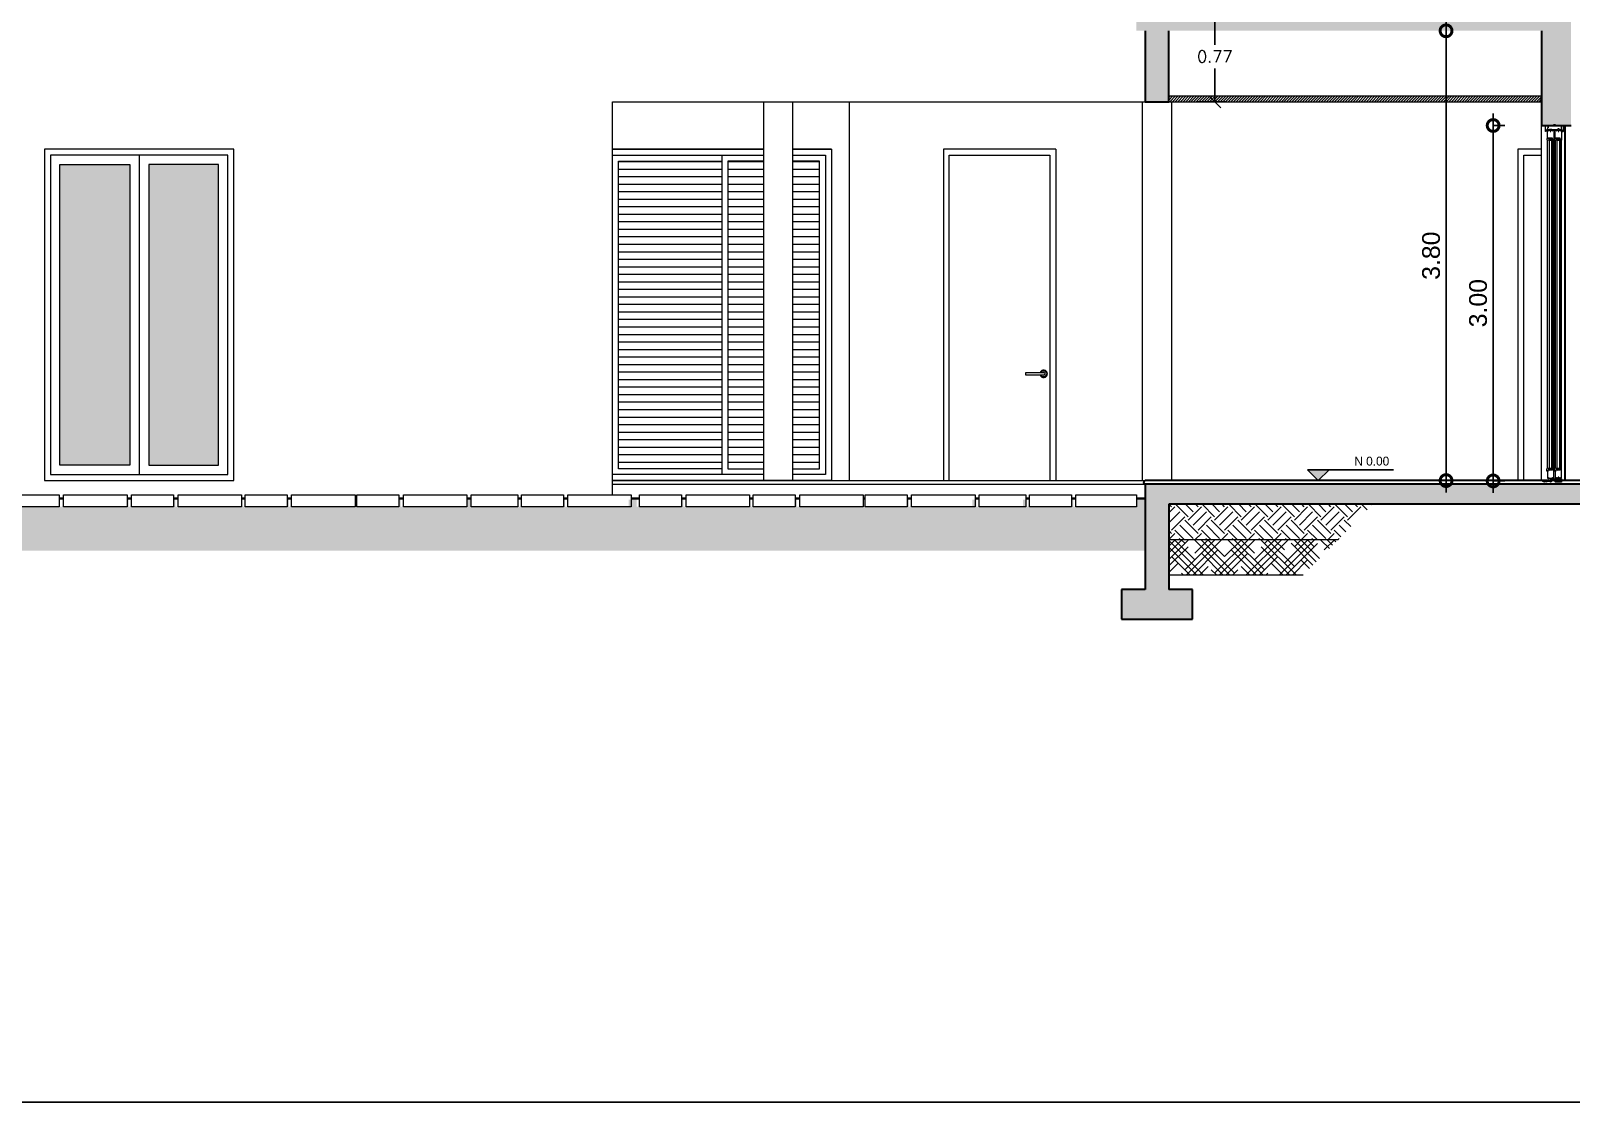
# Model space of a CAD drawing. Header units: metres. Extents: x -44 to 358, y -246 to 48.
# Drawn here: x 74.7 to 87.72, y -58.51 to -49.46 of the extents above; entities that cross this region are included whole.
import ezdxf

# ---------------------------------------------------------------- set-up
doc = ezdxf.new("R2010")
doc.units = ezdxf.units.M
doc.header["$LTSCALE"] = 0.3
doc.header["$PDMODE"] = 3
doc.linetypes.add('CONTINU', pattern=[0])
for name, color, linetype, lineweight in [('A-FLOR', 253, 'Continuous', 0), ('A-WALL', 7, 'Continuous', 30), ('corte', 7, 'Continuous', 30), ('PLF 01', 252, 'Continuous', 9), ('SE-2', 252, 'Continuous', 9), ('SE-3', 253, 'Continuous', 5)]:
    doc.layers.add(name, color=color, linetype=linetype, lineweight=lineweight)
for name, color, linetype in [('DIMENSIONES', 7, 'Continuous'), ('DIMTEXTO', 4, 'Continuous'), ('TEXTOS', 4, 'Continuous')]:
    doc.layers.add(name, color=color, linetype=linetype)
doc.layers.add('PUERTA', color=2, linetype='Continuous', plot=False)
doc.layers.add('RELLENO SECCION', color=8, linetype='Continuous', lineweight=0, transparency=0.4)
doc.styles.add('ESC100-2mm', font='arial.ttf', dxfattribs={"height": 0.15})
doc.styles.add('SMPLEX', font='simplex.shx')
doc.dimstyles.new('DIM-50', dxfattribs={"dimscale": 0.5, "dimtxt": 0.2, "dimasz": 0.2, "dimexe": 0.2, "dimexo": 0.2, "dimgap": 0.1, "dimtad": 0, "dimtih": 1, "dimtoh": 1, "dimzin": 0, "dimdsep": 46, "dimtxsty": 'SMPLEX', "dimblk1": 'OBLIQUE', "dimblk2": 'OBLIQUE', "dimsah": 1, "dimcen": 0.2, "dimclrd": 4, "dimclre": 4, "dimclrt": 4, "dimadec": 0, "dimazin": 0, "dimtfac": 1, "dimtmove": 0, "dimatfit": 3, "dimldrblk": 'OPEN30', "dimfxl": 0.3, "dimfxlon": 1, "dimtfill": 1, "dimtolj": 1, "dimtzin": 0, "dimarcsym": 0})
doc.dimstyles.new('DIMS100', dxfattribs={"dimtxt": 0.15, "dimasz": 0.2, "dimexe": 0.1, "dimexo": 0.1, "dimgap": 0.05, "dimtad": 2, "dimzin": 4, "dimdsep": 46, "dimtxsty": 'ESC100-2mm', "dimblk": 'DOTSMALL', "dimcen": 0.1, "dimdle": 0.1, "dimclrd": 256, "dimclre": 256, "dimclrt": 1, "dimadec": 0, "dimazin": 0, "dimtfac": 1, "dimtix": 1, "dimtmove": 2, "dimatfit": 3, "dimfxl": 1, "dimtolj": 1, "dimtzin": 0, "dimlwd": -1, "dimarcsym": 0})

# ---------------------------------------------------------------- blocks, each defined once
blk = doc.blocks.new('Fenton Door Base01')
blk.add_lwpolyline([(50, 66), (50, 58), (54, 57), (54, 1), (52, 0), (47, 0), (47, 6), (44, 6), (44, 0), (10, 0), (10, 6), (7, 6), (7, 0), (1, 0), (0, 1), (0, 82), (1, 84), (9, 86), (10, 86), (11, 86), (11, 68), (34, 68), (50, 66)], close=True)
blk = doc.blocks.new('Fenton Door Base02')
blk.add_lwpolyline([(24, 0), (10, 0), (10, 6), (7, 6), (7, 0), (1, 0), (0, 1), (0, 82), (1, 84), (9, 86), (10, 86), (11, 86), (11, 68), (34, 68), (50, 66), (50, 58), (54, 57), (54, 1), (52, 0), (47, 0), (47, 6), (44, 6), (44, 0), (30, 0), (30, 10), (24, 10)], close=True)
blk = doc.blocks.new('Fenton Door Jamb03')
blk.add_lwpolyline([(84, 1), (86, 9), (86, 10), (86, 11), (68, 11), (68, 52), (67, 54), (1, 54), (0, 52), (0, 47), (6, 47), (6, 44), (0, 44), (0, 30), (10, 30), (10, 24), (0, 24), (0, 10), (6, 10), (6, 7), (0, 7), (0, 1), (1, 0), (82, 0)], close=True)
blk = doc.blocks.new('Fenton Bead')
at = {"color": 7}
blk.add_lwpolyline([(2, 12, -0.341999), (0, 11), (0, 11), (0, 1), (1, 0), (18, 0), (18, 0), (15, 13, 0.339454), (13, 14), (4, 14, 0.341999)], format="xyb", close=True, dxfattribs=at)
blk = doc.blocks.new('Fenton Door Drip')
at = {"ltscale": 20}
blk.add_lwpolyline([(19, -9), (19, -22, -0.414138), (17, -24), (15, -24, -0.414214), (14, -22), (14, -17), (0, -15), (0, 0), (15, -4, -0.339454)], format="xyb", close=True, dxfattribs=at)
blk = doc.blocks.new('Fenton Casing Head')
blk.add_lwpolyline([(54, 34), (54, 30), (66, 30), (66, 34), (118, 34), (120, 33), (120, 26), (114, 26), (114, 14), (120, 14), (120, 2), (118, 0), (102, 0), (102, 4), (83, 4), (83, 0), (30, 0), (30, 10), (24, 10), (24, 0), (2, 0), (0, 2), (0, 33), (2, 34), (54, 34)])
blk = doc.blocks.new('Fenton Casing Head Strip')
blk.add_lwpolyline([(16, 16), (0, 19), (0, 12), (-4, 12), (-4, 0), (0, 0), (0, -15), (4, -15), (11, -30, 0.802585), (17, -28), (17, 15)], format="xyb", close=True)
blk = doc.blocks.new('_DotSmall')
at = {"layer": 'PUERTA', "color": 0, "linetype": 'Continuous', "const_width": 0.5}
blk.add_lwpolyline([(-0.0625, 0, 1), (0.0625, 0, 1)], format="xyb", close=True, dxfattribs=at)
blk = doc.blocks.new('*D1223')
at = {"layer": 'DEFPOINTS', "color": 0, "transparency": 16777216}
for p in [(334.555, 28.327), (333.896, 25.324), (334.269, 25.324)]:
    blk.add_point(p, dxfattribs=at)
at = {"layer": 'DIMENSIONES', "transparency": 16777216}
blk.add_line((333.896, 28.427), (333.896, 25.224), dxfattribs=at)
at = {"layer": 'DIMENSIONES', "lineweight": -2, "transparency": 16777216}
for p, q in [((333.996, 28.327), (333.896, 28.327)), ((333.996, 25.324), (333.896, 25.324))]:
    blk.add_line(p, q, dxfattribs=at)
at = {"layer": 'DIMENSIONES', "transparency": 16777216, "xscale": 0.2, "yscale": 0.2, "zscale": 0.2}
for p, rotation in [((333.896, 28.327), 90), ((333.896, 25.324), 270)]:
    blk.add_blockref('_DotSmall', p, dxfattribs=dict(at, rotation=rotation))
at = {"layer": 'DIMENSIONES', "color": 5, "transparency": 16777216, "insert": (333.769, 26.826), "char_height": 0.15, "attachment_point": 5, "rotation": 90, "style": 'ESC100-2mm'}
blk.add_mtext('\\A1;3.00', dxfattribs=at)
blk = doc.blocks.new('*D1224')
at = {"layer": 'DEFPOINTS', "color": 0, "transparency": 16777216}
for p in [(333.498, 29.127), (333.498, 25.327), (333.498, 25.327)]:
    blk.add_point(p, dxfattribs=at)
at = {"layer": 'DIMENSIONES', "transparency": 16777216}
blk.add_line((333.498, 29.227), (333.498, 25.227), dxfattribs=at)
at = {"layer": 'DIMENSIONES', "transparency": 16777216, "xscale": 0.2, "yscale": 0.2, "zscale": 0.2}
for p, rotation in [((333.498, 29.127), 90), ((333.498, 25.327), 270)]:
    blk.add_blockref('_DotSmall', p, dxfattribs=dict(at, rotation=rotation))
at = {"layer": 'DIMENSIONES', "color": 5, "transparency": 16777216, "insert": (333.372, 27.227), "char_height": 0.15, "attachment_point": 5, "rotation": 90, "style": 'ESC100-2mm'}
blk.add_mtext('\\A1;3.80', dxfattribs=at)
blk = doc.blocks.new('INDI.PISO')
blk.add_hatch(color=256).paths.add_polyline_path([(0, 0), (0.183, 0), (0.092, -0.092)])
blk.add_line((0.183, 0), (0.728, 0))
blk.add_lwpolyline([(0, 0), (0.183, 0), (0.092, -0.092), (0, 0)])
blk = doc.blocks.new('_OBLIQUE')
at = {"color": 0, "linetype": 'ByBlock'}
blk.add_line((-0.5, -0.5), (0.5, 0.5), dxfattribs=at)
blk = doc.blocks.new('*D1899')
at = {"layer": 'DEFPOINTS', "color": 0, "ltscale": 0.2, "transparency": 16777216}
for p in [(84.216, -49.294), (84.705, -49.294), (84.216, -50.059)]:
    blk.add_point(p, dxfattribs=at)
at = {"layer": 'DIMENSIONES', "color": 4, "lineweight": -2, "ltscale": 0.2, "transparency": 16777216}
for p, q in [((84.555, -49.294), (84.805, -49.294)), ((84.705, -49.294), (84.705, -49.576)), ((84.705, -50.059), (84.705, -49.776)), ((84.555, -50.059), (84.805, -50.059))]:
    blk.add_line(p, q, dxfattribs=at)
at = {"layer": 'DIMENSIONES', "color": 4, "lineweight": -2, "ltscale": 0.2, "transparency": 16777216, "xscale": 0.1, "yscale": 0.1, "zscale": 0.1}
for p, rotation in [((84.705, -49.294), 90), ((84.705, -50.059), 270)]:
    blk.add_blockref('_OBLIQUE', p, dxfattribs=dict(at, rotation=rotation))
at = {"layer": 'DIMENSIONES', "color": 4, "ltscale": 0.2, "transparency": 16777216, "insert": (84.705, -49.676), "char_height": 0.1, "attachment_point": 5, "style": 'SMPLEX', "bg_fill": 3, "box_fill_scale": 1.1, "bg_fill_color": 256, "bg_fill_true_color": 13158600, "bg_fill_transparency": 0}
blk.add_mtext('\\A1;0.77', dxfattribs=at)
blk = doc.blocks.new('_Open30')
at = {"color": 0, "lineweight": -2}
for p, q in [((-1, 0.27), (0, 0)), ((0, 0), (-1, -0.27)), ((0, 0), (-1, 0))]:
    blk.add_line(p, q, dxfattribs=at)
blk = doc.blocks.new('A$Cc7007afc')
at = {"layer": 'PLF 01'}
h = blk.add_hatch(dxfattribs=at)
h.set_pattern_fill('LINE', color=256, scale=0.005, angle=45)
h.set_pattern_definition([(45, (-549.409452, -65.344585), (-0.01122532015, 0.01122532015), [])])
h.paths.add_polyline_path([(27.048, 5.563), (27.048, 5.513), (30.198, 5.513), (30.198, 5.563)])
at = {"layer": 'RELLENO SECCION', "linetype": 'CONTINU', "transparency": 33554495}
h = blk.add_hatch(color=256, dxfattribs=at)
h.dxf.hatch_style = 1
h.paths.add_polyline_path([(30.448, 7.11), (30.198, 7.113), (30.198, 7.11), (30.198, 6.278), (26.773, 6.278), (26.773, 6.113), (26.848, 6.113), (26.848, 5.513), (27.048, 5.513), (27.048, 6.113), (30.198, 6.113), (30.198, 5.313), (30.301, 5.313), (30.301, 5.322), (30.313, 5.322), (30.313, 5.313), (30.448, 5.313), (30.448, 6.113)])
h = blk.add_hatch(color=256, dxfattribs=at)
h.dxf.hatch_style = 1
h.paths.add_polyline_path([(36.498, 2.113), (36.498, 1.358), (36.298, 1.358), (36.298, 1.108), (36.898, 1.108), (36.898, 1.358), (36.698, 1.358), (36.698, 2.283), (26.848, 2.283), (26.848, 1.393), (26.648, 1.393), (26.648, 1.143), (27.248, 1.143), (27.248, 1.393), (27.048, 1.393), (27.048, 2.113)])
at = {"layer": 'SE-2'}
h = blk.add_hatch(dxfattribs=at)
h.set_pattern_fill('EARTH', color=256, scale=0.025, angle=45)
h.set_pattern_definition([(45, (20.12307, 1.93556), (0, 0.2245064), [0.15875, -0.15875]), (45, (20.08097, 1.97765), (0, 0.2245064), [0.15875, -0.15875]), (45, (20.03888, 2.01975), (0, 0.2245064), [0.15875, -0.15875]), (135, (20.03888, 2.04781), (-0.2245064, 0), [0.15875, -0.15875]), (135, (20.08097, 2.0899), (-0.2245064, 0), [0.15875, -0.15875]), (135, (20.12307, 2.132), (-0.2245064, 0), [0.15875, -0.15875])])
h.paths.add_polyline_path([(26.226, 2.151), (26.226, 2.092), (25.848, 2.092), (25.848, 2.151), (25.816, 2.151), (25.816, 2.092), (25.423, 2.092), (25.423, 2.151), (25.388, 2.151), (25.388, 2.092), (24.852, 2.092), (24.852, 2.151), (24.837, 2.151), (24.837, 2.092), (23.907, 2.092), (23.907, 2.151), (23.892, 2.151), (23.892, 2.092), (23.514, 2.092), (23.514, 2.151), (23.505, 2.151), (23.505, 2.092), (22.946, 2.092), (22.946, 2.151), (22.931, 2.151), (22.931, 2.092), (22.553, 2.092), (22.553, 2.151), (22.484, 2.151), (22.484, 2.092), (21.948, 2.092), (21.948, 2.151), (21.933, 2.151), (21.933, 2.092), (21.555, 2.092), (21.555, 2.151), (21.547, 2.151), (21.547, 2.092), (21.153, 2.092), (21.153, 2.151), (21.118, 2.151), (21.118, 2.092), (20.559, 2.092), (20.559, 2.151), (20.544, 2.151), (20.544, 2.092), (19.614, 2.092), (19.614, 2.151), (19.599, 2.151), (19.599, 2.092), (19.221, 2.092), (19.221, 2.151), (19.212, 2.151), (19.212, 2.092), (18.653, 2.092), (18.653, 2.151), (18.638, 2.151), (18.638, 2.092), (18.26, 2.092), (18.26, 2.151), (18.246, 2.151), (18.246, 2.092), (16.321, 2.092), (16.321, 2.151), (16.283, 2.151), (16.283, 2.092), (14.57, 2.092), (14.57, 2.113), (14.248, 2.113), (14.248, 2.092), (14.248, 1.721), (26.848, 1.721), (26.848, 2.151), (26.777, 2.151), (26.777, 2.092), (26.241, 2.092), (26.241, 2.151)])
h = blk.add_hatch(dxfattribs=at)
h.set_pattern_fill('EARTH', color=256, scale=0.025, angle=45)
h.set_pattern_definition([(45, (-938.96147, -48.96231), (1e-17, 0.224506403), [0.15875, -0.15875]), (45, (-939.00357, -48.92021), (1e-17, 0.224506403), [0.15875, -0.15875]), (45, (-939.04566, -48.87812), (1e-17, 0.224506403), [0.15875, -0.15875]), (135, (-939.04566, -48.85006), (-0.224506403, 1e-17), [0.15875, -0.15875]), (135, (-939.00357, -48.80796), (-0.224506403, 1e-17), [0.15875, -0.15875]), (135, (-938.96147, -48.76587), (-0.224506403, 1e-17), [0.15875, -0.15875])])
h.paths.add_polyline_path([(28.771, 2.113), (27.048, 2.113), (27.048, 1.813), (28.477, 1.813)])
h = blk.add_hatch(dxfattribs=at)
h.set_pattern_fill('HOUND', color=256, scale=0.025, angle=45)
h.set_pattern_definition([(45, (-938.961473, -48.96231), (0.0841899011, 0.1403165019), [0.635, -0.3175]), (135, (-938.961473, -48.96231), (0.0841899011, -0.1403165019), [0.635, -0.3175])])
h.paths.add_polyline_path([(28.477, 1.813), (27.048, 1.813), (27.048, 1.513), (28.183, 1.513)])
at = {"layer": 'SE-3', "transparency": 33554572}
h = blk.add_hatch(color=256, dxfattribs=at)
h.dxf.hatch_style = 1
h.set_gradient(color1=(202, 249, 252), color2=(229, 255, 255), tint=1, name='CYLINDER')
h.paths.add_polyline_path([(19.019, 4.983), (18.429, 4.983), (18.429, 2.443), (19.019, 2.443)])
h.paths.add_polyline_path([(17.679, 4.983), (18.269, 4.983), (18.269, 2.443), (17.679, 2.443)])
at = {"layer": 'SE-3'}
h = blk.add_hatch(dxfattribs=at)
h.set_pattern_fill('ANSI31', color=256, scale=0.02, angle=135)
h.set_pattern_definition([(180, (-400.28702, -56.40488), (0, -0.0635), [])])
h.paths.add_polyline_path([(22.398, 5.013), (23.273, 5.013), (23.273, 2.413), (22.398, 2.413)])
h = blk.add_hatch(dxfattribs=at)
h.set_pattern_fill('ANSI31', color=256, scale=0.02, angle=135)
h.set_pattern_definition([(180, (-399.894035, -56.40488), (0, -0.0635), [])])
h.paths.add_polyline_path([(23.323, 5.013), (23.623, 5.013), (23.623, 2.413), (23.323, 2.413)])
h = blk.add_hatch(dxfattribs=at)
h.set_pattern_fill('ANSI31', color=256, scale=0.02, angle=135)
h.set_pattern_definition([(180, (-399.419035, -56.40488), (0, -0.0635), [])])
h.paths.add_polyline_path([(23.873, 5.013), (24.098, 5.013), (24.098, 2.413), (23.873, 2.413)])
at = {"layer": 'A-FLOR'}
for p, q in [((22.348, 2.313), (23.853, 2.313)), ((22.348, 2.283), (23.853, 2.283)), ((23.853, 2.313), (26.848, 2.313)), ((23.853, 2.283), (26.848, 2.283))]:
    blk.add_line(p, q, dxfattribs=at)
at = {"layer": 'A-FLOR', "lineweight": 35}
for p, q in [((17.71, 2.163), (17.672, 2.163)), ((18.283, 2.163), (18.246, 2.163)), ((18.677, 2.163), (18.638, 2.163)), ((19.244, 2.163), (19.212, 2.163)), ((19.637, 2.163), (19.599, 2.163)), ((20.189, 2.163), (20.173, 2.163)), ((20.582, 2.163), (20.544, 2.163)), ((21.153, 2.163), (21.118, 2.163)), ((21.578, 2.163), (21.547, 2.163)), ((21.971, 2.163), (21.933, 2.163)), ((22.576, 2.163), (22.507, 2.163)), ((22.97, 2.163), (22.931, 2.163)), ((23.537, 2.163), (23.505, 2.163)), ((23.93, 2.163), (23.892, 2.163)), ((24.482, 2.163), (24.466, 2.163)), ((24.875, 2.163), (24.837, 2.163)), ((25.446, 2.163), (25.411, 2.163)), ((25.871, 2.163), (25.839, 2.163)), ((26.264, 2.163), (26.226, 2.163)), ((26.848, 2.163), (26.775, 2.163))]:
    blk.add_line(p, q, dxfattribs=at)
at = {"layer": 'A-WALL'}
blk.add_line((30.398, 2.313), (30.398, 5.313), dxfattribs=at)
at = {"layer": 'corte'}
for p, q in [((26.848, 6.113), (26.848, 5.513)), ((27.048, 5.513), (27.048, 6.113)), ((30.198, 6.113), (30.198, 5.313)), ((26.848, 5.513), (27.048, 5.513)), ((30.198, 5.513), (30.198, 5.563)), ((30.198, 5.313), (30.448, 5.313)), ((36.698, 2.313), (26.848, 2.313)), ((36.698, 2.283), (26.848, 2.283)), ((26.848, 2.283), (26.848, 1.393)), ((36.498, 2.113), (27.048, 2.113)), ((27.048, 2.113), (27.048, 1.393)), ((26.848, 1.393), (26.648, 1.393)), ((26.648, 1.393), (26.648, 1.143)), ((27.248, 1.393), (27.048, 1.393)), ((27.248, 1.143), (27.248, 1.393)), ((26.648, 1.143), (27.248, 1.143))]:
    blk.add_line(p, q, dxfattribs=at)
blk.add_arc((26.851, 2.298), 0.0152, 99.4597, 260.5403, dxfattribs=at)
at = {"layer": 'PLF 01'}
for p, q in [((27.048, 5.563), (30.198, 5.563)), ((27.048, 5.513), (30.198, 5.513))]:
    blk.add_line(p, q, dxfattribs=at)
at = {"layer": 'SE-2'}
for p, q in [((22.348, 5.513), (23.644, 5.513)), ((22.348, 2.192), (22.348, 5.513)), ((23.623, 5.513), (23.623, 2.313)), ((23.623, 5.513), (26.848, 5.513)), ((23.873, 2.313), (23.873, 5.513)), ((26.823, 5.513), (26.823, 2.313)), ((27.073, 2.313), (27.073, 5.513)), ((30.246, 5.192), (30.246, 2.415)), ((30.263, 5.205), (30.287, 5.2)), ((30.287, 5.205), (30.263, 5.2)), ((30.265, 5.2), (30.285, 5.194)), ((30.285, 5.2), (30.265, 5.194)), ((30.301, 5.191), (30.301, 2.415)), ((30.312, 5.192), (30.312, 2.415)), ((30.329, 5.205), (30.353, 5.2)), ((30.353, 5.205), (30.329, 5.2)), ((30.331, 5.2), (30.351, 5.194)), ((30.351, 5.2), (30.331, 5.194)), ((30.367, 2.415), (30.367, 5.191)), ((30.263, 2.401), (30.287, 2.406)), ((30.287, 2.401), (30.263, 2.406)), ((30.265, 2.406), (30.285, 2.412)), ((30.285, 2.406), (30.265, 2.412)), ((30.329, 2.401), (30.353, 2.406)), ((30.353, 2.401), (30.329, 2.406)), ((30.331, 2.406), (30.351, 2.412)), ((30.351, 2.406), (30.331, 2.412)), ((28.477, 1.813, 0), (27.048, 1.813, 0)), ((28.183, 1.513, 0), (27.048, 1.513, 0))]:
    blk.add_line(p, q, dxfattribs=at)
for points in [[(30.301, 5.322), (30.313, 5.322), (30.313, 5.309), (30.301, 5.309)], [(30.261, 5.187), (30.261, 5.199), (30.26, 5.199), (30.26, 5.187)], [(30.265, 2.406), (30.265, 5.2), (30.261, 5.2), (30.261, 2.406)], [(30.263, 5.205), (30.263, 5.2), (30.287, 5.2), (30.287, 5.205)], [(30.265, 5.2), (30.265, 5.194), (30.285, 5.194), (30.285, 5.2)], [(30.265, 5.194), (30.265, 5.189), (30.285, 5.189), (30.285, 5.194)], [(30.285, 2.406), (30.285, 5.2), (30.289, 5.2), (30.289, 2.406)], [(30.29, 5.187), (30.29, 5.199), (30.289, 5.199), (30.289, 5.187)], [(30.327, 5.187), (30.327, 5.199), (30.326, 5.199), (30.326, 5.187)], [(30.331, 2.406), (30.331, 5.2), (30.327, 5.2), (30.327, 2.406)], [(30.329, 5.205), (30.329, 5.2), (30.353, 5.2), (30.353, 5.205)], [(30.331, 5.2), (30.331, 5.194), (30.351, 5.194), (30.351, 5.2)], [(30.331, 5.194), (30.331, 5.189), (30.351, 5.189), (30.351, 5.194)], [(30.351, 2.406), (30.351, 5.2), (30.355, 5.2), (30.355, 2.406)], [(30.356, 5.187), (30.356, 5.199), (30.355, 5.199), (30.355, 5.187)], [(30.261, 2.418), (30.261, 2.406), (30.26, 2.406), (30.26, 2.418)], [(30.263, 2.401), (30.263, 2.406), (30.287, 2.406), (30.287, 2.401)], [(30.265, 2.412), (30.265, 2.417), (30.285, 2.417), (30.285, 2.412)], [(30.265, 2.406), (30.265, 2.412), (30.285, 2.412), (30.285, 2.406)], [(30.29, 2.418), (30.29, 2.406), (30.289, 2.406), (30.289, 2.418)], [(30.327, 2.418), (30.327, 2.406), (30.326, 2.406), (30.326, 2.418)], [(30.329, 2.401), (30.329, 2.406), (30.353, 2.406), (30.353, 2.401)], [(30.331, 2.412), (30.331, 2.417), (30.351, 2.417), (30.351, 2.412)], [(30.331, 2.406), (30.331, 2.412), (30.351, 2.412), (30.351, 2.406)], [(30.343, 2.343), (30.337, 2.343), (30.337, 2.323), (30.343, 2.323)], [(30.356, 2.418), (30.356, 2.406), (30.355, 2.406), (30.355, 2.418)], [(30.337, 2.327), (30.337, 2.318), (30.343, 2.318), (30.343, 2.327), (30.367, 2.327), (30.367, 2.301), (30.316, 2.301), (30.316, 2.325), (30.328, 2.325), (30.328, 2.327)], [(17.672, 2.192), (17.672, 2.092), (17.317, 2.092), (17.317, 2.192)], [(18.246, 2.192), (18.246, 2.092), (17.71, 2.092), (17.71, 2.192)], [(18.638, 2.192), (18.638, 2.092), (18.283, 2.092), (18.283, 2.192)], [(19.212, 2.192), (19.212, 2.092), (18.677, 2.092), (18.677, 2.192)], [(19.599, 2.192), (19.599, 2.092), (19.244, 2.092), (19.244, 2.192)], [(20.173, 2.192), (20.173, 2.092), (19.637, 2.092), (19.637, 2.192)], [(20.544, 2.192), (20.544, 2.092), (20.189, 2.092), (20.189, 2.192)], [(21.118, 2.192), (21.118, 2.092), (20.582, 2.092), (20.582, 2.192)], [(21.547, 2.192), (21.547, 2.092), (21.153, 2.092), (21.153, 2.192)], [(21.933, 2.192), (21.933, 2.092), (21.578, 2.092), (21.578, 2.192)], [(22.507, 2.192), (22.507, 2.092), (21.971, 2.092), (21.971, 2.192)], [(22.931, 2.192), (22.931, 2.092), (22.576, 2.092), (22.576, 2.192)], [(23.505, 2.192), (23.505, 2.092), (22.97, 2.092), (22.97, 2.192)], [(23.892, 2.192), (23.892, 2.092), (23.537, 2.092), (23.537, 2.192)], [(24.466, 2.192), (24.466, 2.092), (23.93, 2.092), (23.93, 2.192)], [(24.837, 2.192), (24.837, 2.092), (24.482, 2.092), (24.482, 2.192)], [(25.411, 2.192), (25.411, 2.092), (24.875, 2.092), (24.875, 2.192)], [(25.839, 2.192), (25.839, 2.092), (25.446, 2.092), (25.446, 2.192)], [(26.226, 2.192), (26.226, 2.092), (25.871, 2.092), (25.871, 2.192)], [(26.775, 2.192), (26.775, 2.092), (26.264, 2.092), (26.264, 2.192)]]:
    blk.add_lwpolyline(points, close=True, dxfattribs=at)
blk.add_lwpolyline([(30.365, 5.279), (30.365, 5.278), (30.369, 5.278), (30.376, 5.263, 0.802585), (30.382, 5.264), (30.382, 5.307), (30.38, 5.309), (30.367, 5.311)], format="xyb", dxfattribs=at)
for points in [[(30.291, 2.311), (30.29, 2.312), (30.29, 2.311), (30.276, 2.303, 0.244051), (30.276, 2.302, -0.388176), (30.275, 2.301), (30.274, 2.301, -0.414214), (30.273, 2.302), (30.273, 2.303, 0.414214), (30.272, 2.304), (30.243, 2.304, 0.405973), (30.242, 2.303), (30.242, 2.302, -0.414214), (30.241, 2.301), (30.24, 2.301, -0.414214), (30.239, 2.302), (30.239, 2.303, 0.422502), (30.238, 2.303), (30.224, 2.303, 0.405973), (30.223, 2.302), (30.223, 2.302, -0.414214), (30.222, 2.301), (30.221, 2.301, -0.395103), (30.22, 2.302, 0.403281), (30.219, 2.303), (30.212, 2.303, -0.422502), (30.212, 2.303), (30.212, 2.31, 0.450766), (30.211, 2.311), (30.204, 2.31, 0.329829), (30.204, 2.309, -0.364332), (30.203, 2.309), (30.202, 2.309, -0.414214), (30.202, 2.309), (30.202, 2.31, -0.378582), (30.203, 2.311), (30.204, 2.312), (30.204, 2.312, -0.414214), (30.204, 2.312), (30.205, 2.312), (30.207, 2.312), (30.207, 2.312, -0.414214), (30.207, 2.312), (30.208, 2.312), (30.21, 2.312), (30.21, 2.313, -0.414214), (30.21, 2.313), (30.21, 2.312), (30.213, 2.313), (30.213, 2.313, -0.414214), (30.213, 2.313), (30.213, 2.313), (30.216, 2.313), (30.216, 2.313, -0.414214), (30.216, 2.313), (30.216, 2.313), (30.219, 2.313), (30.219, 2.314, -0.414214), (30.219, 2.314), (30.219, 2.314), (30.222, 2.314), (30.222, 2.314, -0.414214), (30.222, 2.314), (30.222, 2.314), (30.225, 2.314), (30.225, 2.314, -0.414214), (30.225, 2.314), (30.225, 2.314), (30.228, 2.315), (30.228, 2.315, -0.414214), (30.228, 2.315), (30.228, 2.315), (30.231, 2.315), (30.231, 2.315, -0.414214), (30.231, 2.315), (30.231, 2.315), (30.233, 2.315), (30.234, 2.316, -0.414214), (30.234, 2.316), (30.234, 2.315), (30.236, 2.316), (30.237, 2.316, -0.414214), (30.237, 2.316), (30.237, 2.316), (30.239, 2.316), (30.24, 2.316, -0.414214), (30.24, 2.316), (30.24, 2.316), (30.242, 2.316), (30.243, 2.317, -0.414214), (30.243, 2.317), (30.243, 2.316), (30.245, 2.317), (30.246, 2.317, -0.414214), (30.246, 2.317), (30.246, 2.317), (30.248, 2.317), (30.249, 2.317, -0.414214), (30.249, 2.317), (30.249, 2.317), (30.251, 2.317), (30.252, 2.318, -0.414214), (30.252, 2.318), (30.252, 2.318), (30.254, 2.318), (30.255, 2.318, -0.414214), (30.255, 2.318), (30.255, 2.318), (30.257, 2.318), (30.258, 2.318, -0.414214), (30.258, 2.319), (30.258, 2.318), (30.26, 2.319), (30.26, 2.319, -0.414214), (30.261, 2.319), (30.261, 2.319), (30.263, 2.319), (30.263, 2.319, -0.414214), (30.264, 2.319), (30.264, 2.319), (30.266, 2.319), (30.266, 2.32, -0.414214), (30.267, 2.32), (30.267, 2.319), (30.269, 2.32), (30.269, 2.32, -0.414214), (30.27, 2.32), (30.27, 2.32), (30.272, 2.32, 0.378407), (30.273, 2.321), (30.273, 2.322, 0.246831), (30.273, 2.323, -3.20714), (30.276, 2.323, 0.246102), (30.276, 2.322), (30.276, 2.316, 0.09863), (30.276, 2.316), (30.279, 2.308, 0.452928), (30.28, 2.308), (30.314, 2.327, -0.131652), (30.314, 2.327), (30.328, 2.327, -0.414214), (30.328, 2.327), (30.328, 2.326, -0.414214), (30.328, 2.326), (30.316, 2.326, 0.414214), (30.316, 2.325), (30.316, 2.302, -1), (30.314, 2.302), (30.314, 2.323, 0.57735), (30.313, 2.324)], [(30.214, 2.311, 0.378582), (30.214, 2.31), (30.214, 2.305, 0.424375), (30.214, 2.305), (30.275, 2.307, 0.523626), (30.276, 2.308), (30.272, 2.317, 0.337147), (30.271, 2.318)], [(30.276, 2.316), (30.276, 2.321), (30.27, 2.32), (30.247, 2.317), (30.247, 2.319), (30.313, 2.327), (30.28, 2.308, -0.452928), (30.28, 2.308)]]:
    blk.add_lwpolyline(points, format="xyb", close=True, dxfattribs=at)
at = {"layer": 'SE-3'}
for p, q in [((24.348, 5.513), (24.348, 2.313)), ((30.198, 2.31), (30.198, 5.313)), ((30.398, 5.313), (30.398, 2.31)), ((23.623, 5.113), (22.348, 5.113)), ((24.198, 5.113), (23.873, 5.113)), ((25.144, 5.113), (25.144, 2.313)), ((26.094, 5.113), (25.144, 5.113)), ((26.094, 5.113), (26.094, 2.313)), ((29.998, 5.113), (29.998, 2.313)), ((30.198, 5.113), (29.998, 5.113)), ((18.349, 5.063), (18.349, 2.363)), ((23.273, 5.063), (23.273, 2.363))]:
    blk.add_line(p, q, dxfattribs=at)
for points in [[(19.149, 5.113), (17.549, 5.113), (17.549, 2.313), (19.149, 2.313)], [(19.099, 5.063), (17.599, 5.063), (17.599, 2.363), (19.099, 2.363)], [(17.679, 4.983), (18.269, 4.983), (18.269, 2.443), (17.679, 2.443)], [(19.019, 4.983), (18.429, 4.983), (18.429, 2.443), (19.019, 2.443)], [(22.398, 5.013), (23.273, 5.013), (23.273, 2.413), (22.398, 2.413)]]:
    blk.add_lwpolyline(points, close=True, dxfattribs=at)
for points in [[(22.348, 5.113), (23.623, 5.113)], [(23.873, 5.113), (24.198, 5.113), (24.198, 2.313), (22.348, 2.313)], [(22.348, 5.063), (23.623, 5.063)], [(23.623, 5.013), (23.323, 5.013), (23.323, 2.413), (23.623, 2.413)], [(23.873, 5.063), (24.148, 5.063), (24.148, 2.363), (23.873, 2.363)], [(23.873, 2.413), (24.098, 2.413), (24.098, 5.013), (23.873, 5.013)], [(25.194, 2.313), (25.194, 5.063), (26.044, 5.063), (26.044, 2.313)], [(30.048, 2.313), (30.048, 5.063), (30.198, 5.063)], [(23.623, 2.363), (22.348, 2.363)]]:
    blk.add_lwpolyline(points, dxfattribs=at)
at = {"layer": 'SE-3', "elevation": 0}
blk.add_lwpolyline([(25.991, 3.205), (25.841, 3.205), (25.841, 3.225), (25.991, 3.225)], dxfattribs=at)
at = {"layer": 'SE-3'}
for radius, start, end in [(0.032, 198.21, 161.79), (0.024, 204.6243, 155.3757), (0.01, 270, 90)]:
    blk.add_arc((25.991, 3.215, 0), radius, start, end, dxfattribs=at)
at = {"layer": 'SE-2', "xscale": -0.001000000023175567, "yscale": 0.001000000023175567, "zscale": 0.001000000023175567}
for name, p in [('Fenton Casing Head Strip', (30.247, 5.293)), ('Fenton Casing Head', (30.367, 5.279)), ('Fenton Door Drip', (30.26, 2.418)), ('Fenton Door Base01', (30.301, 2.333)), ('Fenton Door Drip', (30.326, 2.418)), ('Fenton Door Base02', (30.367, 2.333))]:
    blk.add_blockref(name, p, dxfattribs=at)
at = {"layer": 'SE-2', "xscale": -0.001000000023175567, "yscale": 0.001000000023175567, "zscale": 0.001000000023175567, "rotation": 90}
for name, p in [('Fenton Door Jamb03', (30.301, 5.273)), ('Fenton Door Jamb03', (30.367, 5.273)), ('Fenton Bead', (30.26, 5.205)), ('Fenton Bead', (30.326, 5.205))]:
    blk.add_blockref(name, p, dxfattribs=at)
at = {"layer": 'TEXTOS'}
blk.add_blockref('INDI.PISO', (28.219, 2.405), dxfattribs=at)
at = {"layer": 'TEXTOS', "insert": (28.911, 2.515), "char_height": 0.075, "attachment_point": 3, "style": 'ESC100-2mm'}
blk.add_mtext_dynamic_manual_height_columns('{\\Ftxt|c0;N 0.00}', width=2.21694, gutter_width=0.5, heights=[0], dxfattribs=at)
at = {"layer": 'DIMENSIONES'}
for base, p1, p2, picture, middle in [((29.391, 2.313), (29.391, 6.113), (29.391, 2.313), '*D1224', (29.265, 4.213)), ((29.789, 2.31), (30.448, 5.313), (30.162, 2.31), '*D1223', (29.662, 3.812))]:
    dim = blk.add_linear_dim(base=base, p1=p1, p2=p2, angle=90, dimstyle='DIMS100', override={"dimexe": 0, "dimclrt": 5, "dimfxl": 0.1, "dimfxlon": 1}, dxfattribs=at)
    dim.commit()
    dim.dimension.update_dxf_attribs({"geometry": picture, "text_midpoint": middle, "insert": (-304.107, -23.014)})

msp = doc.modelspace()

# ---------------------------------------------------------------- linework, layer by layer
at = {"layer": 'DIMTEXTO'}
msp.add_lwpolyline([(0.9379767, -12.4288255), (147.6240338, -12.4288255), (147.6240338, -58.5105287), (0.9379767, -58.5105287)], close=True, dxfattribs=at)

# ---------------------------------------------------------------- block references
at = {"layer": 'DIMTEXTO', "ltscale": 0.2}
msp.add_blockref('A$Cc7007afc', (57.2678784, -55.571759), dxfattribs=at)

# ---------------------------------------------------------------- next in the draw order: dimensions: what is measured, and where the dimension line sits
at = {"layer": 'DIMENSIONES', "ltscale": 0.2}
dim = msp.add_linear_dim(base=(84.7054415, -49.2937268), p1=(84.2161709, -50.0587969), p2=(84.2161709, -49.2937268), angle=90, dimstyle='DIM-50', dxfattribs=at)
dim.commit()
dim.dimension.update_dxf_attribs({"geometry": '*D1899', "text_midpoint": (84.7054415, -49.6762618)})

doc.saveas('drawing.dxf')
